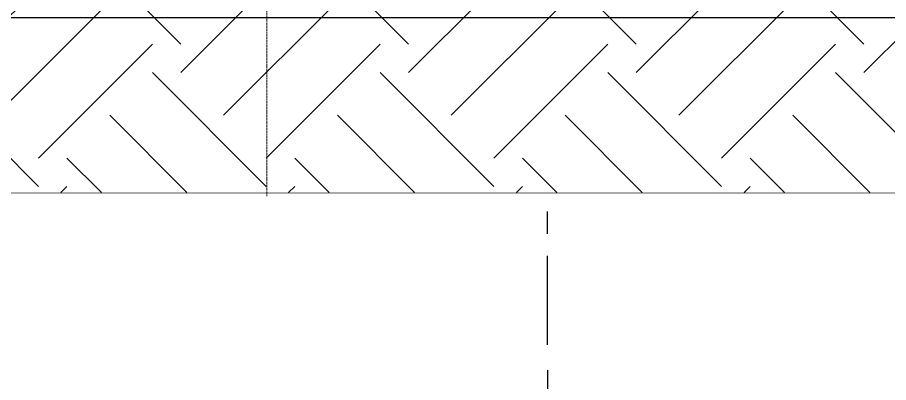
# Model space of a CAD drawing. Header units: millimetres. Extents: x 3774 to 718460, y -768339 to 192544.
# Drawn here: x 510486 to 512204, y -733231 to -732512 of the extents above; entities that cross this region are included whole.
import ezdxf
from ezdxf.enums import TextEntityAlignment as Align
from ezdxf.xclip import XClip

# ---------------------------------------------------------------- set-up
doc = ezdxf.new("R2010")
doc.units = ezdxf.units.MM
doc.header["$XCLIPFRAME"] = 0
doc.set_wipeout_variables(frame=1)
for name, pattern in [('DPA_Hidden 50', [3, 2, -1]), ('TA_GL_000.70000', [1.925, 0.7, -0.175, 0.175, -0.175, 0.7]), ('XKITLINE00', [0])]:
    doc.linetypes.add(name, pattern=pattern)
for name, color, linetype in [('000 - 0_HIDE_OBJ_FRAMING_DEF_SUB_1', 7, 'Continuous'), ('000 - 0_SYM_DWG_GRID-BUBBLE_MAIN_COLOR_1', 7, 'Continuous'), ('000 - 0_SYM_DWG_GRIDLINE_MAIN_COLOR_251', 7, 'Continuous')]:
    doc.layers.add(name, color=color, linetype=linetype)
doc.layers.add('Part', color=7, linetype='Continuous', lineweight=0)
doc.styles.add('ARIAL', font='arial.ttf')
doc.styles.add('FAMELINE_FOR_CKST', font='arial.ttf')
doc.styles.add('TA', font='', dxfattribs={"height": 4.5})
doc.styles.get('TA').set_extended_font_data('Cordia New')
doc.dimstyles.new('FAMELINE-CKST_C-C', dxfattribs={"dimtxt": 0.3, "dimasz": 0.15, "dimexe": 0.1, "dimexo": 0.1, "dimgap": 0.05, "dimtad": 1, "dimzin": 0, "dimdsep": 46, "dimtxsty": 'FAMELINE_FOR_CKST', "dimblk": 'ORIGIN', "dimblk1": 'ORIGIN', "dimblk2": 'ORIGIN', "dimsah": 1, "dimcen": 0.1, "dimdle": 0.1, "dimclrd": 7, "dimclre": 7, "dimclrt": 7, "dimadec": 0, "dimazin": 0, "dimtfac": 1, "dimtix": 1, "dimtmove": 2, "dimatfit": 3, "dimfxl": 1, "dimtolj": 1, "dimtzin": 0, "dimlwd": -1, "dimlwe": -1, "dimarcsym": 0})

# ---------------------------------------------------------------- blocks, each defined once
blk = doc.blocks.new('*U7980')
at = {"layer": '000 - 0_SYM_DWG_GRIDLINE_MAIN_COLOR_251', "color": 7, "linetype": 'ByBlock', "ltscale": 5}
blk.add_line((34.8, 0), (-343.8, 0), dxfattribs=at)
at = {"color": 7, "style": 'TA', "flags": 1}
blk.add_attdef('LOCATION', (6, -6), '', height=4.5, rotation=270, dxfattribs=at)
at = {"layer": '000 - 0_SYM_DWG_GRID-BUBBLE_MAIN_COLOR_1', "color": 7, "style": 'ARIAL'}
blk.add_attdef('GRID-HEAD', text='', height=4, rotation=90, dxfattribs=at).set_placement((52.8, 0), align=Align.MIDDLE_CENTER)
blk = doc.blocks.new('_Origin')
at = {"color": 7, "linetype": 'ByBlock', "lineweight": -2}
blk.add_line((0, 0), (-1, 0), dxfattribs=at)
blk.add_circle((0, 0), 0.5, dxfattribs=at)
blk = doc.blocks.new('*D7978')
at = {"color": 7, "transparency": 16777216}
for p, q in [((-2517, 100660), (-2517, 100378.7)), ((0, 100660), (0, 100378.7)), ((-75, 100428.7), (-2442, 100428.7))]:
    blk.add_line(p, q, dxfattribs=at)
at = {"layer": 'Defpoints', "color": 7, "transparency": 16777216}
for p in [(-2517, 100710), (0, 100710), (-2517, 100428.7)]:
    blk.add_point(p, dxfattribs=at)
at = {"color": 7, "transparency": 16777216, "xscale": 75, "yscale": 75, "zscale": 75, "rotation": 180}
blk.add_blockref('_Origin', (-2517, 100428.7), dxfattribs=at)
at = {"color": 7, "transparency": 16777216, "xscale": 75, "yscale": 75, "zscale": 75}
blk.add_blockref('_Origin', (0, 100428.7), dxfattribs=at)
at = {"color": 7, "transparency": 16777216, "insert": (-1258.5, 100530.3), "char_height": 150, "attachment_point": 5, "style": 'FAMELINE_FOR_CKST'}
blk.add_mtext('\\A1;2517', dxfattribs=at)
blk = doc.blocks.new('*A22266517')
at = {"layer": 'Part', "color": 7, "linetype": 'XKITLINE00', "lineweight": 0}
for p, q in [((2565.186495, -165.539902), (2560.426495, -165.539902)), ((2560.426495, -165.539902), (2560.426495, -165.939902)), ((2560.482495, -165.939902), (2560.482495, -165.539902)), ((2565.130495, -165.539902), (2565.130495, -165.939902)), ((2565.186495, -165.939902), (2565.186495, -165.539902)), ((2560.426495, -165.939902), (2560.482495, -165.939902)), ((2565.130495, -165.939902), (2565.186495, -165.939902))]:
    blk.add_line(p, q, dxfattribs=at)
blk = doc.blocks.new('*A21596454')
at = {"layer": 'Part', "color": 7, "linetype": 'XKITLINE00', "lineweight": 0}
for p, q in [((2555.586495, -165.539902), (2550.826495, -165.539902)), ((2550.826495, -165.539902), (2550.826495, -165.939902)), ((2550.882495, -165.939902), (2550.882495, -165.539902)), ((2555.530495, -165.539902), (2555.530495, -165.939902)), ((2555.586495, -165.939902), (2555.586495, -165.539902)), ((2550.826495, -165.939902), (2550.882495, -165.939902)), ((2555.530495, -165.939902), (2555.586495, -165.939902))]:
    blk.add_line(p, q, dxfattribs=at)
blk = doc.blocks.new('*A22256516')
at = {"layer": 'Part', "color": 7, "linetype": 'XKITLINE00', "lineweight": 0}
for p, q in [((2569.986495, -165.539902), (2565.226495, -165.539902)), ((2565.226495, -165.539902), (2565.226495, -165.939902)), ((2565.282495, -165.939902), (2565.282495, -165.539902)), ((2569.930495, -165.539902), (2569.930495, -165.939902)), ((2569.986495, -165.939902), (2569.986495, -165.539902)), ((2565.226495, -165.939902), (2565.282495, -165.939902)), ((2569.930495, -165.939902), (2569.986495, -165.939902))]:
    blk.add_line(p, q, dxfattribs=at)
blk = doc.blocks.new('*A20186357')
at = {"layer": 'Part', "color": 7, "linetype": 'XKITLINE00', "lineweight": 0}
blk.add_line((2522.056493, -165.97987), (2579.478118, -165.97987), dxfattribs=at)
blk = doc.blocks.new('*A20196358')
at = {"layer": 'Part', "color": 7, "linetype": 'XKITLINE00', "lineweight": 0}
for p, q in [((2555.586495, -165.539902), (2555.626495, -165.539902)), ((2560.386495, -165.539902), (2560.426495, -165.539902)), ((2565.186495, -165.539902), (2565.226495, -165.539902))]:
    blk.add_line(p, q, dxfattribs=at)
blk = doc.blocks.new('*A20206359')
at = {"layer": 'Part', "color": 7, "linetype": 'XKITLINE00', "lineweight": 0}
for p, q in [((2522.056493, -165.97987), (2579.478118, -165.97987)), ((2550.882495, -165.93987), (2555.530495, -165.93987)), ((2555.586495, -165.93987), (2555.626495, -165.93987)), ((2555.682495, -165.93987), (2560.330495, -165.93987)), ((2560.386495, -165.93987), (2560.426495, -165.93987)), ((2560.482495, -165.93987), (2565.130495, -165.93987)), ((2565.186495, -165.93987), (2565.226495, -165.93987)), ((2565.282495, -165.93987), (2569.930495, -165.93987))]:
    blk.add_line(p, q, dxfattribs=at)
blk = doc.blocks.new('*A20216360')
at = {"layer": 'Part', "color": 7, "linetype": 'XKITLINE00', "lineweight": 0}
for p, q in [((2560.386495, -165.539902), (2555.626495, -165.539902)), ((2555.626495, -165.539902), (2555.626495, -165.939902)), ((2555.682495, -165.939902), (2555.682495, -165.539902)), ((2560.330495, -165.539902), (2560.330495, -165.939902)), ((2560.386495, -165.939902), (2560.386495, -165.539902)), ((2555.626495, -165.939902), (2555.682495, -165.939902)), ((2560.330495, -165.939902), (2560.386495, -165.939902))]:
    blk.add_line(p, q, dxfattribs=at)
blk = doc.blocks.new('W-1-PP19-SE-ENT3_20260407-143459_PP19_ENT3_SE_ELE4')
at = {"color": 7, "lineweight": 0, "xscale": 125, "yscale": 125, "zscale": 125}
for name in ['*A20196358', '*A21596454', '*A20216360', '*A22266517', '*A22256516', '*A20206359', '*A20186357']:
    blk.add_blockref(name, (-320145.950375, 121992.48775), dxfattribs=at)
blk = doc.blocks.new('*U7984')
at = {"layer": 'Defpoints', "color": 7}
blk.add_lwpolyline([(0, -500), (11957.346, -500), (11957.346, 0), (0, 0)], close=True, dxfattribs=at)
at = {"color": 7}
blk.add_wipeout([(0, -500), (11957.346, -500), (11957.346, 0), (0, 0)], dxfattribs=at)
h = blk.add_hatch()
h.set_pattern_fill('EARTH', scale=50, angle=45)
h.paths.add_polyline_path([(0, -500), (11957.346, -500), (11957.346, 0), (0, 0)])
blk = doc.blocks.new('A$C7d5df670')
at = {"layer": '000 - 0_HIDE_OBJ_FRAMING_DEF_SUB_1', "color": 7, "linetype": 'DPA_Hidden 50', "lineweight": 9}
blk.add_line((4705.2, 151), (4705.2, -352.5), dxfattribs=at)
at = {"layer": '000 - 0_HIDE_OBJ_FRAMING_DEF_SUB_1', "color": 7, "lineweight": 25}
blk.add_line((-3634.1, 0), (9116.5, 0), dxfattribs=at)
blk = doc.blocks.new('W-1-PP19-SE-ENT3_20260407-142914_PP19_ENT3_ELE4_DIMS_2')
at = {"layer": '000 - 0_SYM_DWG_GRIDLINE_MAIN_COLOR_251', "color": 7, "linetype": 'TA_GL_000.70000', "xscale": 50.00000000000007, "yscale": 50.00000000000007, "zscale": 50.00000000000007, "rotation": 270}
blk.add_blockref('*U7980', (0, 102450), dxfattribs=at)
at = {"color": 7}
dim = blk.add_linear_dim(base=(-2517, 100428.7), p1=(0, 100710), p2=(-2517, 100710), dimstyle='FAMELINE-CKST_C-C', override={"dimscale": 500, "dimdec": 0, "dimlfac": 1, "dimclrd": 7, "dimclre": 7, "dimclrt": 7}, dxfattribs=at)
dim.commit()
dim.dimension.update_dxf_attribs({"geometry": '*D7978', "text_midpoint": (-1258.5, 100530.3)})

msp = doc.modelspace()

# ---------------------------------------------------------------- block references
at = {"color": 7}
ref = msp.add_blockref('W-1-PP19-SE-ENT3_20260407-142914_PP19_ENT3_ELE4_DIMS_2', (511531.288, -833866.64), dxfattribs=at)
XClip(ref).set_block_clipping_path([(-11304.0968506876, 98755.1221213046), (6699.1176849194, 115887.2401709807)])
msp.add_blockref('W-1-PP19-SE-ENT3_20260407-143459_PP19_ENT3_SE_ELE4', (511531.288, -833866.64), dxfattribs=at)

# ---------------------------------------------------------------- next in the draw order: block references
msp.add_blockref('*U7984', (505514.288, -732356.64), dxfattribs=at)

# ---------------------------------------------------------------- next in the draw order: block references
msp.add_blockref('A$C7d5df670', (506273.101, -732511.64), dxfattribs=at)

doc.saveas('drawing.dxf')
